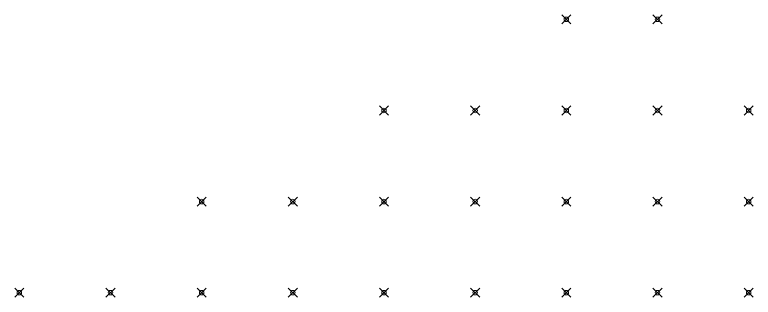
# Model space of a CAD drawing. Header units: metres. Extents: x 441556 to 446409, y 432338 to 461058.
# Drawn here: x 445061.18 to 445085.48, y 443143.94 to 443153.24 of the extents above; entities that cross this region are included whole.
import ezdxf

# ---------------------------------------------------------------- set-up
doc = ezdxf.new("R2010")
doc.units = ezdxf.units.M
doc.header["$MEASUREMENT"] = 0
doc.header["$PDMODE"] = 35
doc.header["$PDSIZE"] = 0.15
doc.layers.add('DTM-NOK-RevN_LIDAR_co_lidar', color=91, linetype='Continuous', lineweight=0)

msp = doc.modelspace()

# ---------------------------------------------------------------- linework, layer by layer
at = {"layer": 'DTM-NOK-RevN_LIDAR_co_lidar'}
for p in [(445079.326, 443153.085, 365.87), (445082.325, 443153.085, 363.286), (445073.327, 443150.085, 368.294), (445076.327, 443150.085, 366.138), (445079.326, 443150.085, 363.645), (445082.325, 443150.085, 361.308), (445085.325, 443150.085, 359.512), (445067.329, 443147.086, 371.356), (445070.328, 443147.086, 369.431), (445073.327, 443147.086, 366.912), (445076.327, 443147.086, 364.474), (445079.326, 443147.086, 362.317), (445082.325, 443147.086, 359.875), (445085.325, 443147.086, 357.716), (445061.33, 443144.087, 370.688), (445064.329, 443144.087, 369.635), (445067.329, 443144.087, 368.816), (445070.328, 443144.087, 367.685), (445073.327, 443144.087, 365.427), (445076.327, 443144.087, 362.992), (445079.326, 443144.087, 360.637), (445082.325, 443144.087, 358.505), (445085.325, 443144.087, 355.47)]:
    msp.add_point(p, dxfattribs=at)

doc.saveas('drawing.dxf')
